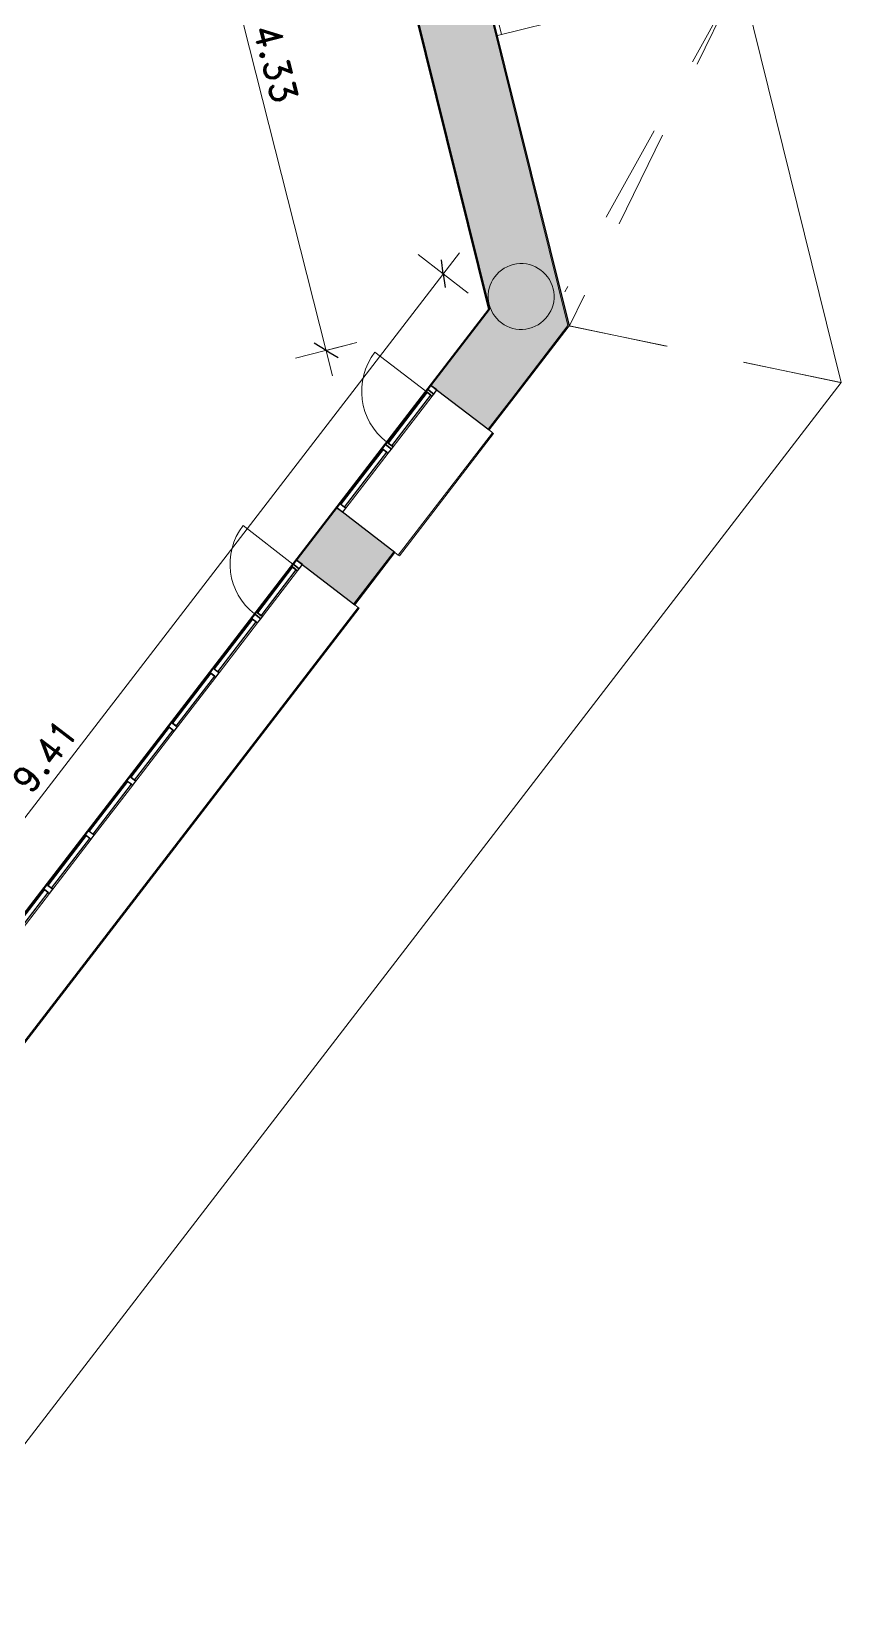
# Model space of a CAD drawing. Header units: metres. Extents: x -227.9 to -140, y 37.9 to 92.1.
# Drawn here: x -146.15 to -140, y 38 to 50.03 of the extents above; entities that cross this region are included whole.
import ezdxf

# ---------------------------------------------------------------- set-up
doc = ezdxf.new("R2010")
doc.units = ezdxf.units.M
doc.linetypes.add('JIS_02_0.7', pattern=[1.35, 0.75, -0.6])
for name, color, linetype, lineweight in [('A-ANNO-DIMS', 7, 'Continuous', 9), ('A-ANNO-DIMS-100', 7, 'Continuous', 9), ('A-GLAZ', 7, 'Continuous', 5), ('A-ROOF', 7, 'Continuous', 5), ('A-WALL', 7, 'Continuous', 5), ('S-COLS', 7, 'Continuous', 5)]:
    doc.layers.add(name, color=color, linetype=linetype, lineweight=lineweight)
doc.layers.add('A-DETL', color=94, linetype='Continuous', lineweight=5, true_color=0x00a600)
doc.layers.add('Chambre', color=40, linetype='Continuous')
doc.styles.add('RomanD_B', font='', dxfattribs={"height": 0.2})
doc.styles.get('RomanD_B').set_extended_font_data('RomanD', bold=True)
doc.dimstyles.new('LAG-Romans_0_2', dxfattribs={"dimscale": 0.3048, "dimtxt": 0.200715, "dimasz": 0.492126, "dimexe": 0.787402, "dimexo": 0.0625, "dimgap": 0, "dimtad": 1, "dimrnd": 0.01, "dimzin": 0, "dimdsep": 46, "dimtxsty": 'RomanD_B', "dimblk1": 'OBLIQUE', "dimblk2": 'OBLIQUE', "dimsah": 1, "dimcen": 0.09, "dimdle": 0.656168, "dimazin": 0, "dimtfac": 1, "dimtdec": 4, "dimtix": 1, "dimtmove": 0, "dimatfit": 3, "dimfxl": 0.787402, "dimfxlon": 1, "dimtvp": 1, "dimtolj": 1, "dimtzin": 0, "dimarcsym": 2})

# ---------------------------------------------------------------- blocks, each defined once
blk = doc.blocks.new('LAG-B2020-FENÊTRE-12FT-01-01 - LAG-B2020-FENÊTRE-12FT-01-01-13546612-MUC-LAG-PRO-PLA-ARC-TZN-N02-AG02Ec-Cote')
at = {"layer": 'A-GLAZ', "lineweight": 9}
blk.add_line((0.688, 0.28), (0.688, 0.76665), dxfattribs=at)
blk.add_arc((0.688, 0.28), 0.48665, 90, 180, dxfattribs=at)
blk = doc.blocks.new('LAG-B2020-FENÊTRE-12FT-01-03_00 - LAG-B2020-FENÊTRE-12FT-01-03_00-13554319-MUC-LAG-PRO-PLA-ARC-TZN-N02-AG02Ec-Cote')
at = {"layer": 'A-GLAZ', "lineweight": 9}
for p, q in [((-0.76, 0.28), (-0.76, 0.758)), ((3.863, 0.28), (3.863, 0.758))]:
    blk.add_line(p, q, dxfattribs=at)
for centre, start, end in [((-0.76, 0.28), 360, 90.0147), ((3.863, 0.28), 90, 180)]:
    blk.add_arc(centre, 0.478, start, end, dxfattribs=at)
blk = doc.blocks.new('MUC-LAG-DCE-M3D-ARC-FAC-TNV-v21_rvt-1-MUC-LAG-PRO-PLA-ARC-TZN-N02-AG02Ec-Cote')
at = {"layer": 'A-WALL', "true_color": 0x808080}
h = blk.add_hatch(color=8, dxfattribs=at)
h.paths.add_polyline_path([(-142.073, 47.791), (-142.065, 47.801), (-142.352, 48.96), (-142.362, 48.958), (-142.076, 47.804)])
h.paths.add_polyline_path([(-142.663, 50.171), (-142.653, 50.173), (-143.27, 52.665), (-143.28, 52.662), (-142.959, 51.368)])
h.paths.add_polyline_path([(-146.109, 64.087), (-146.1, 64.089), (-146.44, 65.461), (-146.449, 65.459), (-146.248, 64.647)])
h.paths.add_polyline_path([(-147.071, 67.969), (-147.061, 67.972), (-147.341, 69.101), (-147.351, 69.101), (-147.114, 68.143)])
h = blk.add_hatch(color=8, dxfattribs=at)
h.paths.add_polyline_path([(-142.505, 47.246), (-142.076, 47.804), (-142.362, 48.958), (-142.799, 48.85), (-142.797, 48.84), (-142.845, 48.828), (-142.835, 48.789), (-142.884, 48.777), (-142.638, 47.782)])
h.paths.add_polyline_path([(-143.15, 50.061), (-143.102, 50.073), (-143.099, 50.063), (-142.663, 50.171), (-143.28, 52.662), (-143.717, 52.554), (-143.714, 52.545), (-143.763, 52.533), (-143.753, 52.494), (-143.802, 52.482), (-143.209, 50.087), (-143.16, 50.099)])
h.paths.add_polyline_path([(-146.597, 63.976), (-146.549, 63.988), (-146.546, 63.978), (-146.109, 64.087), (-146.449, 65.459), (-146.886, 65.351), (-146.884, 65.341), (-146.932, 65.329), (-146.923, 65.29), (-146.971, 65.278), (-146.655, 64.003), (-146.607, 64.015)])
h.paths.add_polyline_path([(-147.605, 67.837), (-147.071, 67.969), (-147.215, 68.551), (-147.782, 68.551), (-147.609, 67.851)])
for points in [[(-142.884, 48.777), (-142.835, 48.789), (-142.845, 48.828), (-142.797, 48.84), (-142.799, 48.85), (-142.362, 48.958), (-142.663, 50.171), (-143.099, 50.063), (-143.102, 50.073), (-143.15, 50.061), (-143.16, 50.099), (-143.209, 50.087), (-142.903, 48.854)], [(-142.362, 48.958), (-142.352, 48.96), (-142.653, 50.173), (-142.663, 50.171), (-142.602, 49.925)]]:
    blk.add_hatch(color=8, dxfattribs=at).paths.add_polyline_path(points)
h = blk.add_hatch(color=8, dxfattribs=at)
h.paths.add_polyline_path([(-147.893, 40.47), (-147.718, 40.47), (-147.59, 40.636), (-148.026, 40.972), (-148.412, 40.47), (-147.954, 40.47)])
h.paths.add_polyline_path([(-146.875, 41.566), (-146.649, 41.86), (-147.006, 42.134), (-147.012, 42.126), (-147.051, 42.157), (-147.076, 42.125), (-147.115, 42.155), (-147.311, 41.902), (-147.071, 41.717)])
h.paths.add_polyline_path([(-143.702, 45.69), (-143.397, 46.087), (-143.833, 46.422), (-144.138, 46.025), (-143.781, 45.751)])
h.paths.add_polyline_path([(-142.682, 47.017), (-142.505, 47.246), (-142.674, 47.929), (-143.118, 47.352), (-142.959, 47.23)])
h = blk.add_hatch(color=8, dxfattribs=at)
h.paths.add_polyline_path([(-148.129, 39.92), (-147.582, 40.63), (-147.59, 40.636), (-148.142, 39.92)])
h.paths.add_polyline_path([(-146.867, 41.56), (-146.641, 41.854), (-146.649, 41.86), (-146.875, 41.566)])
h.paths.add_polyline_path([(-143.694, 45.684), (-143.389, 46.081), (-143.397, 46.087), (-143.702, 45.69)])
h.paths.add_polyline_path([(-142.674, 47.011), (-142.073, 47.791), (-142.076, 47.804), (-142.682, 47.017)])
at = {"layer": 'A-GLAZ', "lineweight": 9}
for p, q in [((-143.451, 46.919), (-143.154, 47.305)), ((-143.107, 47.268), (-143.403, 46.882)), ((-143.363, 46.061), (-142.648, 46.99)), ((-143.355, 46.055), (-142.64, 46.984)), ((-142.674, 47.011), (-142.648, 46.99)), ((-142.648, 46.99), (-142.64, 46.984)), ((-143.809, 46.454), (-143.488, 46.871)), ((-143.44, 46.835), (-143.761, 46.417)), ((-144.442, 45.631), (-144.175, 45.978)), ((-143.363, 46.061), (-143.389, 46.081)), ((-143.355, 46.055), (-143.363, 46.061)), ((-144.127, 45.941), (-144.394, 45.594)), ((-146.536, 41.936), (-143.668, 45.664)), ((-146.528, 41.93), (-143.66, 45.658)), ((-143.694, 45.684), (-143.668, 45.664)), ((-143.668, 45.664), (-143.66, 45.658)), ((-144.77, 45.204), (-144.479, 45.583)), ((-144.431, 45.546), (-144.723, 45.167)), ((-145.086, 44.793), (-144.795, 45.172)), ((-144.747, 45.136), (-145.039, 44.757)), ((-145.11, 44.762), (-145.402, 44.383)), ((-145.354, 44.346), (-145.063, 44.725)), ((-145.718, 43.972), (-145.426, 44.351)), ((-145.379, 44.314), (-145.67, 43.936)), ((-146.034, 43.561), (-145.742, 43.94)), ((-145.695, 43.904), (-145.986, 43.525)), ((-146.058, 43.53), (-146.35, 43.151)), ((-146.302, 43.114), (-146.011, 43.493))]:
    blk.add_line(p, q, dxfattribs=at)
at = {"layer": 'A-GLAZ', "lineweight": 25}
for p, q in [((-143.142, 47.32), (-143.154, 47.305)), ((-143.154, 47.305), (-143.107, 47.268)), ((-143.118, 47.352), (-143.142, 47.32)), ((-143.142, 47.32), (-143.094, 47.284)), ((-143.094, 47.284), (-143.142, 47.32)), ((-143.07, 47.316), (-143.118, 47.352)), ((-143.094, 47.284), (-143.07, 47.316)), ((-143.145, 47.297), (-143.441, 46.912)), ((-143.413, 46.89), (-143.116, 47.275)), ((-143.116, 47.275), (-143.145, 47.297)), ((-143.107, 47.268), (-143.094, 47.284)), ((-143.478, 46.864), (-143.799, 46.447)), ((-143.771, 46.425), (-143.449, 46.842)), ((-143.463, 46.903), (-143.488, 46.871)), ((-143.488, 46.871), (-143.44, 46.835)), ((-143.449, 46.842), (-143.478, 46.864)), ((-143.451, 46.919), (-143.463, 46.903)), ((-143.416, 46.866), (-143.463, 46.903)), ((-143.463, 46.903), (-143.416, 46.866)), ((-143.403, 46.882), (-143.451, 46.919)), ((-143.441, 46.912), (-143.413, 46.89)), ((-143.44, 46.835), (-143.416, 46.866)), ((-143.416, 46.866), (-143.403, 46.882)), ((-143.809, 46.454), (-143.833, 46.422)), ((-143.833, 46.422), (-143.785, 46.386)), ((-143.761, 46.417), (-143.809, 46.454)), ((-143.799, 46.447), (-143.771, 46.425)), ((-143.785, 46.386), (-143.761, 46.417)), ((-144.163, 45.994), (-144.175, 45.978)), ((-144.175, 45.978), (-144.127, 45.941)), ((-144.138, 46.025), (-144.163, 45.994)), ((-144.163, 45.994), (-144.115, 45.957)), ((-144.115, 45.957), (-144.163, 45.994)), ((-144.091, 45.989), (-144.138, 46.025)), ((-144.115, 45.957), (-144.091, 45.989)), ((-144.165, 45.971), (-144.432, 45.623)), ((-144.404, 45.601), (-144.137, 45.949)), ((-144.137, 45.949), (-144.165, 45.971)), ((-144.127, 45.941), (-144.115, 45.957)), ((-144.454, 45.615), (-144.479, 45.583)), ((-144.442, 45.631), (-144.454, 45.615)), ((-144.407, 45.578), (-144.454, 45.615)), ((-144.454, 45.615), (-144.407, 45.578)), ((-144.394, 45.594), (-144.442, 45.631)), ((-144.432, 45.623), (-144.404, 45.601)), ((-144.469, 45.576), (-144.761, 45.197)), ((-144.732, 45.175), (-144.441, 45.554)), ((-144.479, 45.583), (-144.431, 45.546)), ((-144.441, 45.554), (-144.469, 45.576)), ((-144.431, 45.546), (-144.407, 45.578)), ((-144.407, 45.578), (-144.394, 45.594)), ((-144.785, 45.165), (-145.077, 44.786)), ((-145.048, 44.764), (-144.756, 45.143)), ((-144.77, 45.204), (-144.795, 45.172)), ((-144.795, 45.172), (-144.747, 45.136)), ((-144.756, 45.143), (-144.785, 45.165)), ((-144.723, 45.167), (-144.77, 45.204)), ((-144.761, 45.197), (-144.732, 45.175)), ((-144.747, 45.136), (-144.723, 45.167)), ((-145.086, 44.793), (-145.11, 44.762)), ((-145.039, 44.757), (-145.086, 44.793)), ((-145.077, 44.786), (-145.048, 44.764)), ((-145.101, 44.754), (-145.392, 44.375)), ((-145.364, 44.353), (-145.072, 44.732)), ((-145.11, 44.762), (-145.063, 44.725)), ((-145.072, 44.732), (-145.101, 44.754)), ((-145.063, 44.725), (-145.039, 44.757)), ((-145.417, 44.344), (-145.708, 43.965)), ((-145.68, 43.943), (-145.388, 44.322)), ((-145.402, 44.383), (-145.426, 44.351)), ((-145.426, 44.351), (-145.379, 44.314)), ((-145.388, 44.322), (-145.417, 44.344)), ((-145.354, 44.346), (-145.402, 44.383)), ((-145.392, 44.375), (-145.364, 44.353)), ((-145.379, 44.314), (-145.354, 44.346)), ((-145.733, 43.933), (-146.024, 43.554)), ((-145.718, 43.972), (-145.742, 43.94)), ((-145.742, 43.94), (-145.695, 43.904)), ((-145.704, 43.911), (-145.733, 43.933)), ((-145.67, 43.936), (-145.718, 43.972)), ((-145.708, 43.965), (-145.68, 43.943)), ((-145.695, 43.904), (-145.67, 43.936)), ((-145.996, 43.532), (-145.704, 43.911)), ((-146.049, 43.522), (-146.34, 43.143)), ((-146.312, 43.122), (-146.02, 43.5)), ((-146.034, 43.561), (-146.058, 43.53)), ((-146.058, 43.53), (-146.011, 43.493)), ((-146.02, 43.5), (-146.049, 43.522)), ((-145.986, 43.525), (-146.034, 43.561)), ((-146.024, 43.554), (-145.996, 43.532)), ((-146.011, 43.493), (-145.986, 43.525))]:
    blk.add_line(p, q, dxfattribs=at)
at = {"layer": 'A-ROOF', "lineweight": 9}
for p, q in [((-142.611, 50.006), (-140.767, 50.462)), ((-140.767, 50.462), (-140.002, 47.371)), ((-140.002, 47.371), (-147.212, 37.999))]:
    blk.add_line(p, q, dxfattribs=at)
at = {"layer": 'A-ROOF', "color": 9, "linetype": 'JIS_02_0.7', "lineweight": 9, "true_color": 0xc0c0c0}
for p, q in [((-140.767, 50.462), (-142.065, 47.801)), ((-142.065, 47.801), (-140.002, 47.371))]:
    blk.add_line(p, q, dxfattribs=at)
at = {"layer": 'A-WALL', "lineweight": 13}
blk.add_line((-142.58, 50.013), (-143.251, 52.723), dxfattribs=at)
at = {"layer": 'A-WALL', "lineweight": 25}
for p, q in [((-143.209, 50.087), (-142.884, 48.777)), ((-142.352, 48.96), (-142.653, 50.173)), ((-142.065, 47.801), (-142.352, 48.96)), ((-142.884, 48.777), (-142.674, 47.929)), ((-142.674, 47.929), (-143.118, 47.352)), ((-142.502, 47.234), (-142.073, 47.791)), ((-142.073, 47.791), (-142.065, 47.801)), ((-143.118, 47.352), (-142.674, 47.011)), ((-142.674, 47.011), (-142.502, 47.234)), ((-143.833, 46.422), (-144.138, 46.025)), ((-143.389, 46.081), (-143.833, 46.422)), ((-144.138, 46.025), (-143.694, 45.684)), ((-143.694, 45.684), (-143.389, 46.081))]:
    blk.add_line(p, q, dxfattribs=at)
at = {"layer": 'A-WALL', "lineweight": 9}
for p, q in [((-142.663, 50.171), (-142.362, 48.958)), ((-142.362, 48.958), (-142.076, 47.804)), ((-142.076, 47.804), (-142.505, 47.246)), ((-142.505, 47.246), (-142.682, 47.017)), ((-143.397, 46.087), (-143.702, 45.69))]:
    blk.add_line(p, q, dxfattribs=at)
at = {"layer": 'A-GLAZ', "lineweight": 9, "rotation": 52.42820215043596}
for name, p in [('LAG-B2020-FENÊTRE-12FT-01-01 - LAG-B2020-FENÊTRE-12FT-01-01-13546612-MUC-LAG-PRO-PLA-ARC-TZN-N02-AG02Ec-Cote', (-143.352, 46.589)), ('LAG-B2020-FENÊTRE-12FT-01-03_00 - LAG-B2020-FENÊTRE-12FT-01-03_00-13554319-MUC-LAG-PRO-PLA-ARC-TZN-N02-AG02Ec-Cote', (-146.296, 42.761))]:
    blk.add_blockref(name, p, dxfattribs=at)
blk = doc.blocks.new('DIMBLOCK18-MUC-LAG-PRO-PLA-ARC-TZN-N02-AG02Ec-Cote')
at = {"layer": 'A-ANNO-DIMS-100', "transparency": 16777216}
for p, q in [((-143.862, 47.422), (-145.023, 52.007)), ((-145.207, 51.754), (-144.742, 51.872)), ((-144.974, 51.813), (-145.207, 51.754)), ((-143.678, 47.674), (-144.144, 47.557)), ((-143.911, 47.615), (-143.678, 47.674))]:
    blk.add_line(p, q, dxfattribs=at)
at = {"layer": 'A-ANNO-DIMS-100', "lineweight": 25, "transparency": 16777216}
for p, q in [((-144.974, 51.813), (-145.065, 51.868)), ((-144.974, 51.813), (-144.883, 51.759)), ((-143.911, 47.615), (-144.002, 47.67)), ((-143.911, 47.615), (-143.82, 47.561))]:
    blk.add_line(p, q, dxfattribs=at)
at = {"layer": 'A-ANNO-DIMS-100', "color": 0, "transparency": 16777216, "insert": (-144.27, 50.113), "char_height": 0.2, "width": 0.82448, "attachment_point": 1, "rotation": 284.2157, "line_spacing_factor": 1.146391, "style": 'RomanD_B'}
blk.add_mtext('4.33', dxfattribs=at)
blk = doc.blocks.new('_Oblique')
at = {"color": 0, "linetype": 'ByBlock', "lineweight": -2}
blk.add_line((-0.5, -0.5), (0.5, 0.5), dxfattribs=at)
blk = doc.blocks.new('DIMBLOCK141-MUC-LAG-PRO-PLA-ARC-TZN-N02-AG02Ec-Cote')
at = {"layer": 'A-ANNO-DIMS-100', "transparency": 16777216}
for p, q in [((-148.883, 40.579), (-142.9, 48.355)), ((-142.832, 48.05), (-143.212, 48.343)), ((-143.022, 48.197), (-142.832, 48.05)), ((-148.57, 40.591), (-148.951, 40.884)), ((-148.761, 40.738), (-148.57, 40.591))]:
    blk.add_line(p, q, dxfattribs=at)
at = {"layer": 'A-ANNO-DIMS-100', "lineweight": 25, "transparency": 16777216}
for p, q in [((-143.022, 48.197), (-143.036, 48.302)), ((-143.022, 48.197), (-143.008, 48.092)), ((-148.761, 40.738), (-148.774, 40.843)), ((-148.761, 40.738), (-148.747, 40.632))]:
    blk.add_line(p, q, dxfattribs=at)
at = {"layer": 'A-ANNO-DIMS-100', "color": 0, "transparency": 16777216, "insert": (-146.311, 44.357), "char_height": 0.2, "width": 0.82448, "attachment_point": 1, "rotation": 52.4282, "line_spacing_factor": 1.146391, "style": 'RomanD_B'}
blk.add_mtext('9.41', dxfattribs=at)

msp = doc.modelspace()

# ---------------------------------------------------------------- hatches: boundary and pattern name
at = {"layer": 'S-COLS', "true_color": 0x808080}
msp.add_hatch(color=8, dxfattribs=at).paths.add_polyline_path([(-142.427, 47.774), (-142.368, 47.782), (-142.319, 47.8), (-142.272, 47.831), (-142.233, 47.871), (-142.204, 47.919), (-142.186, 47.972), (-142.181, 48.028), (-142.188, 48.083), (-142.207, 48.136), (-142.238, 48.183), (-142.278, 48.222), (-142.326, 48.251), (-142.379, 48.268), (-142.435, 48.274), (-142.49, 48.266), (-142.543, 48.247), (-142.59, 48.217), (-142.629, 48.176), (-142.658, 48.128), (-142.675, 48.075), (-142.681, 48.02), (-142.674, 47.964), (-142.654, 47.912), (-142.624, 47.865), (-142.584, 47.826), (-142.536, 47.797), (-142.482, 47.779)])

# ---------------------------------------------------------------- linework, layer by layer
at = {"layer": 'A-DETL', "color": 9, "linetype": 'JIS_02_0.7', "lineweight": 9, "true_color": 0xc0c0c0}
for p, q in [((-140.767, 50.462), (-142.099, 48.06)), ((-140.002, 47.371), (-142.065, 47.801))]:
    msp.add_line(p, q, dxfattribs=at)
at = {"layer": 'Chambre', "lineweight": 140}
msp.add_lwpolyline([(-153.552, 49.676), (-153.818, 50.725), (-152.263, 51.121), (-151.991, 50.036), (-143.715, 52.132), (-142.674, 47.929), (-148.412, 40.47), (-150.372, 40.47), (-156.765, 40.47), (-156.752, 49.951), (-153.905, 49.951), (-153.905, 49.676), (-153.552, 49.676)], dxfattribs=at)
at = {"layer": 'S-COLS', "color": 8, "lineweight": 15, "true_color": 0x7f7f7f}
for start, end in [(13.7774, 193.7774), (193.7774, 13.7774)]:
    msp.add_arc((-142.431, 48.024), 0.25, start, end, dxfattribs=at)

# ---------------------------------------------------------------- block references
at = {"lineweight": 5}
msp.add_blockref('MUC-LAG-DCE-M3D-ARC-FAC-TNV-v21_rvt-1-MUC-LAG-PRO-PLA-ARC-TZN-N02-AG02Ec-Cote', (0, 0), dxfattribs=at)

# ---------------------------------------------------------------- dimensions: what is measured, and where the dimension line sits
at = {"layer": 'A-ANNO-DIMS'}
for base, p1, p2, angle, override, picture, middle in [((-144.974, 51.813), (-143.678, 47.674), (-145.207, 51.754), 284.2157, {"dimpost": '<>', "dimfxl": 4.357109}, 'DIMBLOCK18-MUC-LAG-PRO-PLA-ARC-TZN-N02-AG02Ec-Cote', (-144.346, 49.739)), ((-143.022, 48.197), (-148.57, 40.591), (-142.832, 48.05), 52.4282, {"dimpost": '<>', "dimfxl": 9.411013}, 'DIMBLOCK141-MUC-LAG-PRO-PLA-ARC-TZN-N02-AG02Ec-Cote', (-145.971, 44.528))]:
    dim = msp.add_linear_dim(base=base, p1=p1, p2=p2, angle=angle, dimstyle='LAG-Romans_0_2', override=override, dxfattribs=at)
    dim.commit()
    dim.dimension.update_dxf_attribs({"geometry": picture, "text_midpoint": middle})

doc.saveas('drawing.dxf')
